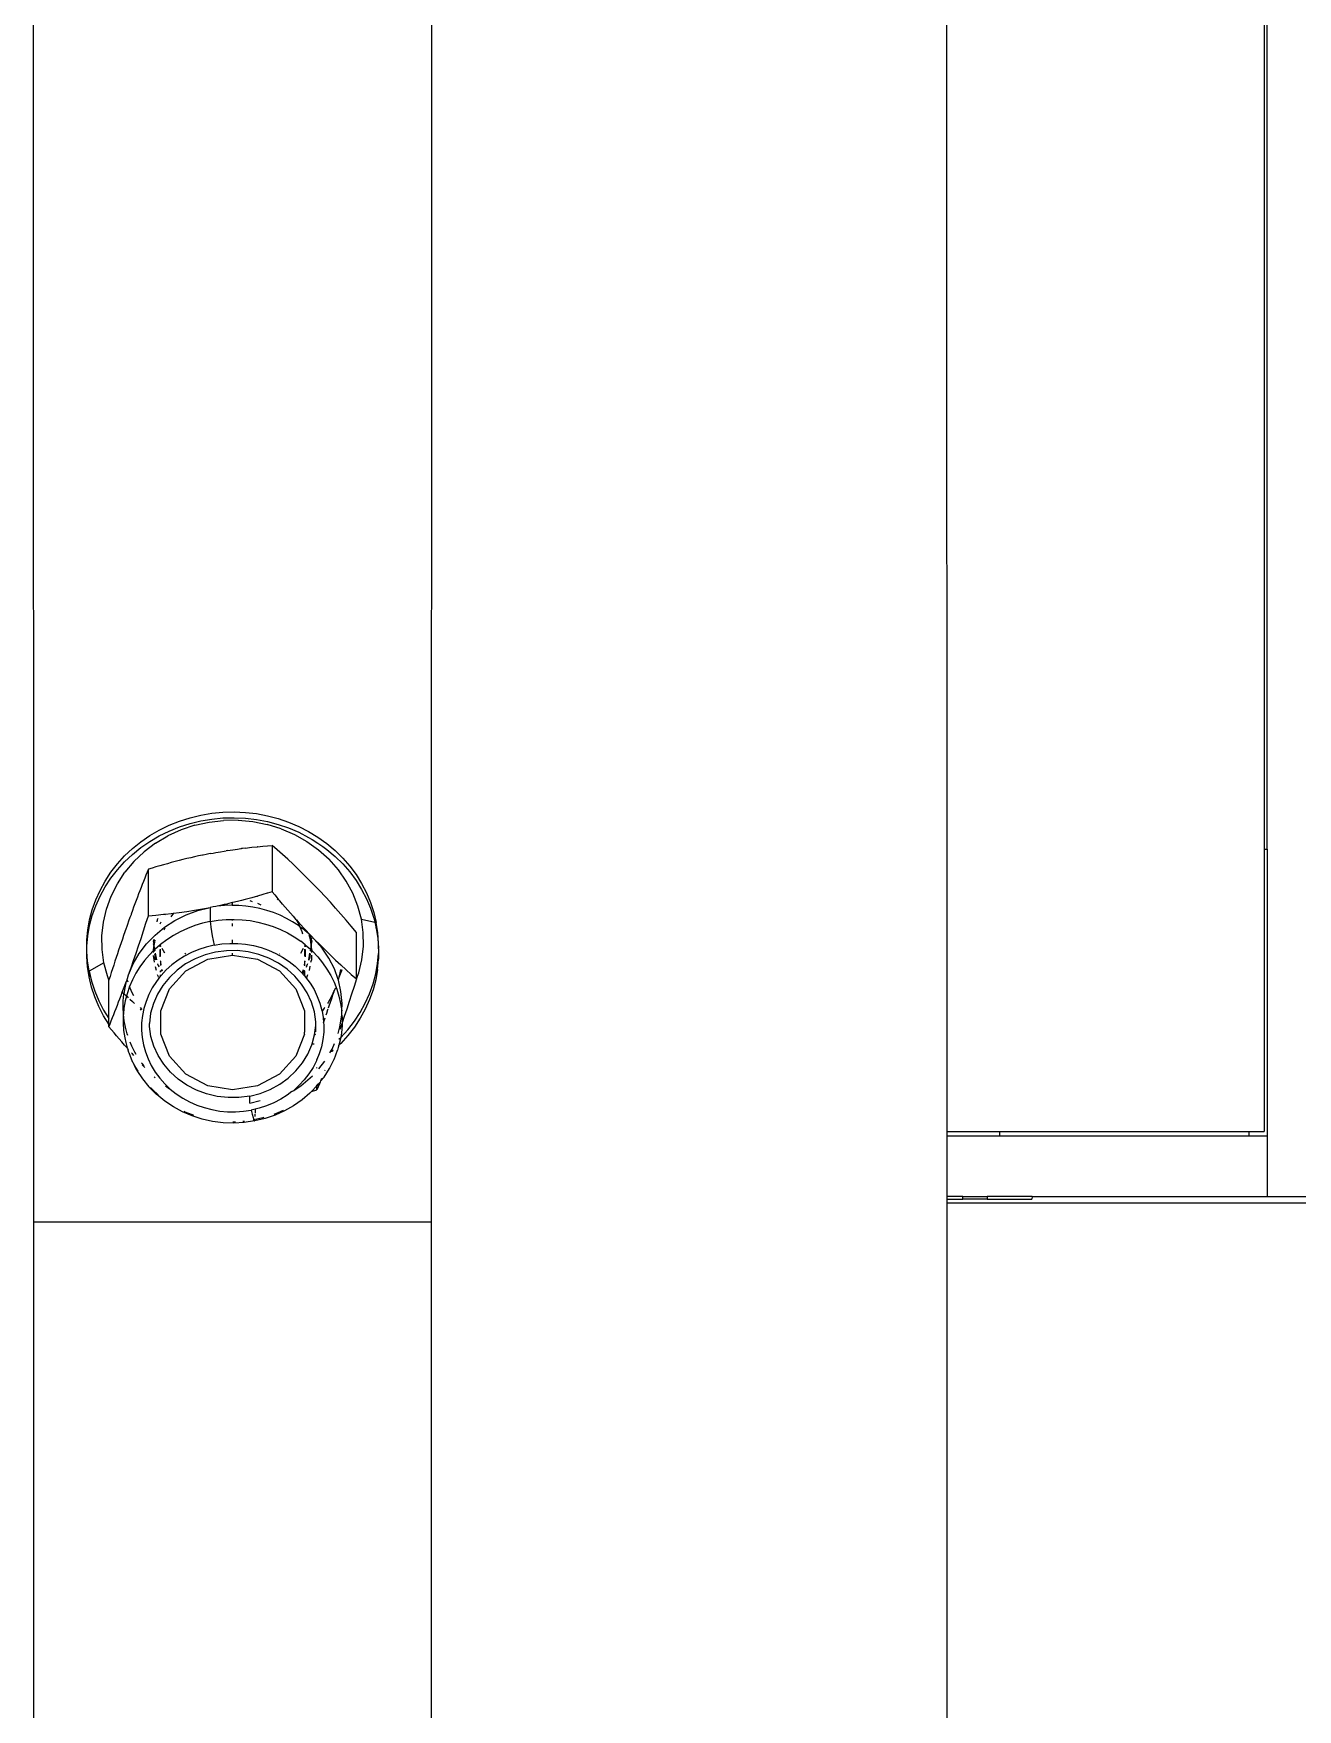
# Model space of a CAD drawing. Header units: millimetres. Extents: x -1533 to 3873, y -634 to 3374.
# Drawn here: x -779.8 to -676, y 2216.7 to 2354.4 of the extents above; entities that cross this region are included whole.
import ezdxf

# ---------------------------------------------------------------- set-up
doc = ezdxf.new("R2010")
doc.units = ezdxf.units.MM
doc.header["$MEASUREMENT"] = 0

msp = doc.modelspace()

# ---------------------------------------------------------------- linework, layer by layer
for p, q in [((-704.81965, 2455.35268), (-704.80258, 2264.16413)), ((-678.72482, 2401.66064), (-678.72482, 2287.33933)), ((-678.47482, 2287.33933), (-678.47482, 2401.66064)), ((-779.81956, 2256.70743), (-779.83999, 2395.28936)), ((-747.13009, 2256.70743), (-747.10966, 2395.28936)), ((-767.84619, 2289.65085), (-766.97789, 2289.92971)), ((-766.97789, 2289.92971), (-766.08903, 2290.14634)), ((-766.97789, 2289.45136), (-766.08903, 2289.66799)), ((-766.08903, 2290.14634), (-765.18483, 2290.29948)), ((-766.08903, 2289.66799), (-765.18483, 2289.82112)), ((-765.41314, 2289.57335), (-764.21706, 2289.71242)), ((-765.18483, 2290.29948), (-764.2706, 2290.38822)), ((-765.18483, 2289.82112), (-764.2706, 2289.90986)), ((-764.2706, 2290.38822), (-763.3517, 2290.41204)), ((-764.2706, 2289.90986), (-763.3517, 2289.93368)), ((-763.01164, 2289.7269), (-764.21706, 2289.71242)), ((-763.3517, 2290.41204), (-762.43351, 2290.3708)), ((-763.3517, 2289.93368), (-762.43351, 2289.89245)), ((-763.01164, 2289.7269), (-761.81206, 2289.6166)), ((-762.43351, 2290.3708), (-761.52144, 2290.26475)), ((-762.43351, 2289.89245), (-761.52144, 2289.78639)), ((-761.52144, 2290.26475), (-760.62084, 2290.0945)), ((-761.52144, 2289.78639), (-760.62084, 2289.61615)), ((-760.62084, 2290.0945), (-759.73698, 2289.86107)), ((-759.73698, 2289.86107), (-758.87505, 2289.56581)), ((-771.01434, 2287.95115), (-770.27757, 2288.45905)), ((-770.27757, 2288.45905), (-769.50089, 2288.91336)), ((-770.27757, 2287.9807), (-769.50089, 2288.435)), ((-769.80899, 2287.82893), (-768.79667, 2288.43369)), ((-769.50089, 2288.91336), (-768.68884, 2289.31141)), ((-769.50089, 2288.435), (-768.68884, 2288.83305)), ((-767.71743, 2288.92994), (-768.79667, 2288.43369)), ((-768.68884, 2289.31141), (-767.84619, 2289.65085)), ((-768.68884, 2288.83305), (-767.84619, 2289.1725)), ((-767.84619, 2289.1725), (-766.97789, 2289.45136)), ((-766.58484, 2289.31142), (-767.71743, 2288.92994)), ((-766.58484, 2289.31142), (-765.41314, 2289.57335)), ((-761.81206, 2289.6166), (-760.63338, 2289.3829)), ((-759.49043, 2289.02875), (-760.63338, 2289.3829)), ((-760.62084, 2289.61615), (-759.73698, 2289.38271)), ((-759.73698, 2289.38271), (-758.87505, 2289.08745)), ((-759.49043, 2289.02875), (-758.39759, 2288.5586)), ((-758.87505, 2289.56581), (-758.04012, 2289.21045)), ((-758.87505, 2289.08745), (-758.04012, 2288.7321)), ((-758.39759, 2288.5586), (-757.36828, 2287.97848)), ((-758.04012, 2289.21045), (-757.23709, 2288.7971)), ((-758.04012, 2288.7321), (-757.23709, 2288.31874)), ((-757.23709, 2288.7971), (-756.47065, 2288.32816)), ((-757.23709, 2288.31874), (-756.94845, 2288.14214)), ((-756.47065, 2288.32816), (-755.74944, 2287.8064)), ((-772.35107, 2286.78677), (-771.70686, 2287.39263)), ((-772.35107, 2286.30842), (-771.70686, 2286.91427)), ((-771.70686, 2287.39263), (-771.01434, 2287.95115)), ((-771.70686, 2286.91427), (-771.01434, 2287.47279)), ((-770.74165, 2287.12326), (-771.58292, 2286.32555)), ((-771.01434, 2287.47279), (-770.27757, 2287.9807)), ((-769.80899, 2287.82893), (-770.74165, 2287.12326)), ((-765.63865, 2286.92311), (-765.88883, 2286.85794)), ((-765.31661, 2286.98666), (-765.63865, 2286.92311)), ((-765.31661, 2286.98666), (-765.08025, 2287.03161)), ((-765.08025, 2287.03161), (-764.85906, 2287.07242)), ((-764.85906, 2287.07242), (-764.47813, 2287.13977)), ((-764.47813, 2287.13977), (-764.16474, 2287.1924)), ((-764.16474, 2287.1924), (-764.02209, 2287.21512)), ((-763.897, 2287.23538), (-764.02209, 2287.21512)), ((-763.897, 2287.23538), (-763.448, 2287.30345)), ((-763.448, 2287.30345), (-763.07099, 2287.35685)), ((-763.07099, 2287.35685), (-762.8101, 2287.3908)), ((-762.8101, 2287.3908), (-762.73548, 2287.40162)), ((-762.65712, 2287.4107), (-762.73548, 2287.40162)), ((-762.4405, 2287.43889), (-762.65712, 2287.4107)), ((-762.4405, 2287.43889), (-761.90787, 2287.50138)), ((-761.90787, 2287.50138), (-761.47281, 2287.54808)), ((-761.43575, 2287.55184), (-761.47281, 2287.54808)), ((-761.43575, 2287.55184), (-761.00543, 2287.59402)), ((-761.00543, 2287.59402), (-760.23042, 2287.66145)), ((-759.80462, 2287.28881), (-760.23042, 2287.66145)), ((-760.23042, 2287.66145), (-760.23042, 2283.84904)), ((-759.3771, 2286.90751), (-759.80462, 2287.28881)), ((-758.94768, 2286.51667), (-759.3771, 2286.90751)), ((-757.36828, 2287.97848), (-756.41664, 2287.29532)), ((-756.94845, 2288.14214), (-756.47065, 2287.84981)), ((-756.47065, 2287.84981), (-756.06866, 2287.56063)), ((-756.41664, 2287.29532), (-755.55297, 2286.51809)), ((-756.06866, 2287.56063), (-755.74533, 2287.32804)), ((-755.74944, 2287.8064), (-755.06536, 2287.23486)), ((-755.74533, 2287.32804), (-755.06536, 2286.75651)), ((-755.06536, 2287.23486), (-754.43474, 2286.61692)), ((-678.72482, 2287.33933), (-678.47482, 2287.33933)), ((-678.72482, 2287.33933), (-678.72482, 2264.16413)), ((-678.47482, 2287.33933), (-678.47482, 2263.80652)), ((-773.47975, 2285.44752), (-772.94319, 2286.13713)), ((-773.47975, 2284.96917), (-772.94319, 2285.65878)), ((-772.94319, 2286.13713), (-772.35107, 2286.78677)), ((-772.94319, 2285.65878), (-772.35107, 2286.30842)), ((-771.58292, 2286.32555), (-772.32223, 2285.44583)), ((-770.40279, 2285.69663), (-770.50216, 2285.4516)), ((-770.09168, 2285.791), (-770.40279, 2285.69663)), ((-770.40279, 2281.88422), (-770.40279, 2285.69663)), ((-769.7789, 2285.88418), (-770.09168, 2285.791)), ((-769.46467, 2285.97599), (-769.7789, 2285.88418)), ((-769.1492, 2286.06629), (-769.46467, 2285.97599)), ((-768.8327, 2286.15493), (-769.1492, 2286.06629)), ((-768.51539, 2286.24174), (-768.8327, 2286.15493)), ((-768.19747, 2286.32657), (-768.51539, 2286.24174)), ((-767.87916, 2286.40927), (-768.19747, 2286.32657)), ((-767.5605, 2286.48973), (-767.87916, 2286.40927)), ((-767.24139, 2286.56792), (-767.5605, 2286.48973)), ((-766.92181, 2286.64379), (-767.24139, 2286.56792)), ((-766.60176, 2286.71729), (-766.92181, 2286.64379)), ((-766.28122, 2286.78838), (-766.60176, 2286.71729)), ((-765.96019, 2286.857), (-766.28122, 2286.78838)), ((-765.88883, 2286.85794), (-765.96019, 2286.857)), ((-758.51619, 2286.11544), (-758.94768, 2286.51667)), ((-758.08246, 2285.70292), (-758.51619, 2286.11544)), ((-757.64634, 2285.27838), (-758.08246, 2285.70292)), ((-754.78915, 2285.65642), (-755.55297, 2286.51809)), ((-755.06536, 2286.75651), (-754.43474, 2286.13857)), ((-754.13457, 2284.72117), (-754.78915, 2285.65642)), ((-754.43474, 2286.61692), (-753.85717, 2285.95619)), ((-754.43474, 2286.13857), (-753.85717, 2285.47784)), ((-753.85717, 2285.95619), (-753.33604, 2285.25656)), ((-774.37392, 2283.96479), (-773.95759, 2284.72199)), ((-774.37392, 2283.48644), (-773.95759, 2284.24363)), ((-773.95759, 2284.72199), (-773.47975, 2285.44752)), ((-773.95759, 2284.24363), (-773.47975, 2284.96917)), ((-773.45917, 2283.48552), (-772.94997, 2284.49517)), ((-772.94997, 2284.49517), (-772.32223, 2285.44583)), ((-771.00253, 2284.19056), (-771.10339, 2283.93033)), ((-770.90195, 2284.44795), (-771.00253, 2284.19056)), ((-770.80164, 2284.70263), (-770.90195, 2284.44795)), ((-770.70157, 2284.95472), (-770.80164, 2284.70263)), ((-770.60175, 2285.20434), (-770.70157, 2284.95472)), ((-770.50216, 2285.4516), (-770.60175, 2285.20434)), ((-757.2077, 2284.84121), (-757.64634, 2285.27838)), ((-756.76644, 2284.3908), (-757.2077, 2284.84121)), ((-756.32505, 2283.92946), (-756.76644, 2284.3908)), ((-753.59744, 2283.72408), (-754.13457, 2284.72117)), ((-753.85717, 2285.47784), (-753.33604, 2284.7782)), ((-753.33604, 2285.25656), (-752.87441, 2284.52212)), ((-753.33604, 2284.7782), (-752.87441, 2284.04376)), ((-752.87441, 2284.52212), (-752.47499, 2283.75719)), ((-775.01263, 2282.37333), (-774.72629, 2283.18037)), ((-774.72629, 2283.18037), (-774.37392, 2283.96479)), ((-774.72629, 2282.70202), (-774.37392, 2283.48644)), ((-773.8425, 2282.42957), (-773.45917, 2283.48552)), ((-771.50984, 2282.85874), (-771.61225, 2282.58261)), ((-771.40775, 2283.13147), (-771.50984, 2282.85874)), ((-771.30599, 2283.4009), (-771.40775, 2283.13147)), ((-771.20454, 2283.66715), (-771.30599, 2283.4009)), ((-771.10339, 2283.93033), (-771.20454, 2283.66715)), ((-764.16473, 2282.79871), (-764.47812, 2282.73018)), ((-764.02209, 2282.83063), (-764.16473, 2282.79871)), ((-764.02209, 2282.83063), (-763.89699, 2282.85915)), ((-763.47482, 2282.96271), (-763.89699, 2282.85915)), ((-763.44799, 2282.96436), (-763.47482, 2282.96271)), ((-763.47482, 2282.73272), (-763.47482, 2282.96271)), ((-763.07098, 2283.0564), (-763.44799, 2282.96436)), ((-762.73548, 2283.14115), (-763.07098, 2283.0564)), ((-762.44049, 2283.21782), (-762.73548, 2283.14115)), ((-761.90787, 2283.36106), (-762.44049, 2283.21782)), ((-762.07414, 2283.12272), (-761.86696, 2283.05422)), ((-761.43575, 2283.49298), (-761.90787, 2283.36106)), ((-761.46281, 2283.48541), (-761.43575, 2283.49298)), ((-761.43896, 2282.9127), (-761.38491, 2282.89483)), ((-761.00542, 2283.61705), (-761.43575, 2283.49298)), ((-761.38491, 2282.89483), (-761.16114, 2282.78169)), ((-760.65119, 2283.72489), (-761.00542, 2283.61705)), ((-760.6059, 2283.73532), (-760.65119, 2283.72489)), ((-760.65119, 2283.72489), (-760.62669, 2283.71288)), ((-760.23042, 2283.84904), (-760.6059, 2283.73532)), ((-760.23042, 2283.84904), (-760.01773, 2283.5949)), ((-760.01773, 2283.5949), (-759.80462, 2283.34198)), ((-759.74597, 2283.1905), (-759.81534, 2283.23763)), ((-759.80462, 2283.34198), (-759.59108, 2283.09033)), ((-759.59108, 2283.09033), (-759.66572, 2283.12714)), ((-759.3771, 2282.84002), (-759.59108, 2283.09033)), ((-759.3771, 2282.84002), (-759.16263, 2282.59112)), ((-755.88509, 2283.45903), (-756.32505, 2283.92946)), ((-755.44841, 2282.98186), (-755.88509, 2283.45903)), ((-755.01448, 2282.498), (-755.44841, 2282.98186)), ((-753.18452, 2282.6777), (-753.59744, 2283.72408)), ((-752.87441, 2284.04376), (-752.47499, 2283.27883)), ((-752.47499, 2283.75719), (-752.14012, 2282.96625)), ((-752.47499, 2283.27883), (-752.14012, 2282.4879)), ((-752.14012, 2282.96625), (-751.87176, 2282.15395)), ((-775.3809, 2280.71045), (-775.23126, 2281.54841)), ((-775.23126, 2281.54841), (-775.01263, 2282.37333)), ((-775.23126, 2281.07006), (-775.01263, 2281.89498)), ((-775.01263, 2281.89498), (-774.72629, 2282.70202)), ((-774.09545, 2281.34062), (-773.8425, 2282.42957)), ((-772.02499, 2281.44357), (-772.12847, 2281.15128)), ((-771.92166, 2281.73273), (-772.02499, 2281.44357)), ((-771.82292, 2281.95465), (-771.92166, 2281.73273)), ((-771.81829, 2282.0193), (-771.82292, 2281.95465)), ((-771.71509, 2282.30277), (-771.81829, 2282.0193)), ((-771.61225, 2282.58261), (-771.71509, 2282.30277)), ((-770.60175, 2281.25778), (-770.40279, 2281.88422)), ((-770.40279, 2281.88422), (-769.7789, 2281.93768)), ((-769.7789, 2281.93768), (-769.1492, 2281.99882)), ((-769.68053, 2281.52109), (-769.70432, 2281.38229)), ((-769.68053, 2281.52109), (-769.60519, 2281.68912)), ((-769.1492, 2281.99882), (-768.98508, 2282.01679)), ((-769.07441, 2280.92962), (-768.21857, 2281.48619)), ((-768.98508, 2282.01679), (-769.04244, 2281.94001)), ((-768.98508, 2282.01679), (-768.51539, 2282.06822)), ((-768.3315, 2282.09083), (-768.55505, 2281.78736)), ((-768.51539, 2282.06822), (-768.3315, 2282.09083)), ((-768.3315, 2282.09083), (-767.87916, 2282.14646)), ((-768.21857, 2281.48619), (-767.29858, 2281.94721)), ((-767.87916, 2282.14646), (-767.24139, 2282.23419)), ((-767.29858, 2281.94721), (-766.32688, 2282.30643)), ((-767.24139, 2282.23419), (-766.60176, 2282.33191)), ((-766.60176, 2282.33191), (-765.96019, 2282.44005)), ((-766.32688, 2282.30643), (-765.31661, 2282.55901)), ((-765.96019, 2282.44005), (-765.31661, 2282.55901)), ((-765.31661, 2281.4033), (-765.95475, 2281.25738)), ((-765.08025, 2282.60541), (-765.31661, 2282.55901)), ((-765.31661, 2282.55901), (-765.31661, 2281.4033)), ((-765.31661, 2281.4033), (-764.66864, 2281.5058)), ((-765.31661, 2281.4033), (-765.30608, 2281.20722)), ((-764.85905, 2282.65017), (-765.08025, 2282.60541)), ((-764.73649, 2282.65287), (-764.85905, 2282.65017)), ((-764.47812, 2282.73018), (-764.73649, 2282.65287)), ((-764.15098, 2282.71148), (-764.73649, 2282.65287)), ((-764.66864, 2281.5058), (-764.0143, 2281.56432)), ((-763.56256, 2282.73458), (-764.15098, 2282.71148)), ((-764.0143, 2281.56432), (-763.47482, 2281.57601)), ((-763.47482, 2282.73272), (-763.56256, 2282.73458)), ((-762.97378, 2282.72208), (-763.47482, 2282.73272)), ((-763.47482, 2281.57601), (-763.35709, 2281.57856)), ((-763.47482, 2281.49868), (-763.47482, 2281.57601)), ((-763.35709, 2281.57856), (-762.7005, 2281.54844)), ((-762.38713, 2282.67403), (-762.97378, 2282.72208)), ((-762.7005, 2281.54844), (-762.04804, 2281.47412)), ((-761.80515, 2282.59064), (-762.38713, 2282.67403)), ((-762.04804, 2281.47412), (-761.4032, 2281.356)), ((-761.23031, 2282.47225), (-761.80515, 2282.59064)), ((-760.66509, 2282.31939), (-761.23031, 2282.47225)), ((-760.1119, 2282.1327), (-760.66509, 2282.31939)), ((-759.57311, 2281.91298), (-760.1119, 2282.1327)), ((-759.05102, 2281.66118), (-759.57311, 2281.91298)), ((-759.16263, 2282.59112), (-758.94768, 2282.34369)), ((-758.54788, 2281.37837), (-759.05102, 2281.66118)), ((-758.94768, 2282.34369), (-758.7322, 2282.09778)), ((-758.7322, 2282.09778), (-758.51619, 2281.85347)), ((-758.51619, 2281.85347), (-758.29962, 2281.61082)), ((-758.29962, 2281.61082), (-758.23156, 2281.53532)), ((-758.10334, 2281.31762), (-758.23156, 2281.53532)), ((-758.23156, 2281.53532), (-758.08246, 2281.36991)), ((-754.58312, 2282.00788), (-755.01448, 2282.498)), ((-754.15413, 2281.51201), (-754.58312, 2282.00788)), ((-753.72731, 2281.01086), (-754.15413, 2281.51201)), ((-752.90101, 2281.59519), (-753.18452, 2282.6777)), ((-752.75048, 2280.49015), (-752.90101, 2281.59519)), ((-752.90101, 2281.59519), (-751.79355, 2281.35188)), ((-752.14012, 2282.4879), (-751.87176, 2281.6756)), ((-751.87176, 2282.15395), (-751.6715, 2281.32506)), ((-751.87176, 2281.6756), (-751.79355, 2281.35188)), ((-775.46067, 2279.86436), (-775.3809, 2280.71045)), ((-775.46067, 2279.38601), (-775.3809, 2280.23209)), ((-775.3809, 2280.23209), (-775.23126, 2281.07006)), ((-774.21484, 2280.23234), (-774.09545, 2281.34062)), ((-774.19917, 2279.11868), (-774.21484, 2280.23234)), ((-772.43705, 2280.26374), (-772.53932, 2279.96448)), ((-772.3345, 2280.56132), (-772.43705, 2280.26374)), ((-772.23164, 2280.85718), (-772.3345, 2280.56132)), ((-772.19045, 2280.92137), (-772.23164, 2280.85718)), ((-772.12847, 2281.15128), (-772.19045, 2280.92137)), ((-771.00253, 2280.01804), (-770.80164, 2280.63558)), ((-770.80164, 2280.63558), (-770.60175, 2281.25778)), ((-770.54837, 2279.5611), (-769.85453, 2280.28502)), ((-769.85453, 2280.28502), (-769.07441, 2280.92962)), ((-769.36851, 2281.35045), (-769.4498, 2281.19938)), ((-769.06, 2280.85347), (-769.12715, 2280.6974)), ((-768.34212, 2280.25841), (-768.88173, 2279.9115)), ((-767.77653, 2280.56799), (-768.34212, 2280.25841)), ((-767.188, 2280.83861), (-767.77653, 2280.56799)), ((-766.57966, 2281.06882), (-767.188, 2280.83861)), ((-765.95475, 2281.25738), (-766.57966, 2281.06882)), ((-765.30608, 2281.20722), (-765.27521, 2280.93143)), ((-765.27521, 2280.93143), (-765.2261, 2280.59475)), ((-765.2261, 2280.59475), (-765.1621, 2280.2201)), ((-765.1621, 2280.2201), (-765.08757, 2279.83303)), ((-763.47482, 2281.01964), (-763.47482, 2281.24841)), ((-761.4032, 2281.356), (-760.76941, 2281.19471)), ((-760.76941, 2281.19471), (-760.15005, 2280.9911)), ((-760.15005, 2280.9911), (-759.54843, 2280.74627)), ((-759.54843, 2280.74627), (-758.96777, 2280.46152)), ((-758.96777, 2280.46152), (-758.41115, 2280.13837)), ((-758.06584, 2281.06576), (-758.54788, 2281.37837)), ((-758.41115, 2280.13837), (-757.88154, 2279.77854)), ((-757.92252, 2280.94879), (-758.10334, 2281.31762)), ((-758.08246, 2281.36991), (-757.8647, 2281.13076)), ((-757.92252, 2280.94879), (-758.06584, 2281.06576)), ((-757.77133, 2280.56874), (-757.92252, 2280.94879)), ((-757.60696, 2280.7247), (-757.92252, 2280.94879)), ((-757.8647, 2281.13076), (-757.64634, 2280.89343)), ((-757.70978, 2280.37038), (-757.77133, 2280.56874)), ((-757.64634, 2280.89343), (-757.54009, 2280.77919)), ((-757.54043, 2280.66824), (-757.60696, 2280.7247)), ((-757.54043, 2280.66824), (-757.54009, 2280.77919)), ((-757.20893, 2280.38695), (-757.54043, 2280.66824)), ((-757.54009, 2280.77919), (-757.42734, 2280.65796)), ((-757.42734, 2280.65796), (-757.2077, 2280.42439)), ((-757.20893, 2280.38695), (-757.2077, 2280.42439)), ((-757.17321, 2280.35664), (-757.20893, 2280.38695)), ((-757.2077, 2280.42439), (-757.17321, 2280.35664)), ((-757.08136, 2279.9305), (-757.18504, 2280.30146)), ((-757.08136, 2280.29156), (-757.17321, 2280.35664)), ((-757.08136, 2279.9305), (-757.08136, 2280.29156)), ((-757.05327, 2280.26203), (-757.08136, 2280.29156)), ((-757.04887, 2280.23636), (-757.05327, 2280.26203)), ((-756.98563, 2279.86745), (-757.04887, 2280.23636)), ((-756.98741, 2280.19278), (-757.04887, 2280.23636)), ((-756.98741, 2280.19278), (-756.76644, 2279.96315)), ((-756.98563, 2279.86745), (-756.97964, 2280.03556)), ((-753.30245, 2280.50491), (-753.72731, 2281.01086)), ((-753.30245, 2276.6925), (-753.30245, 2280.50491)), ((-752.73481, 2279.3765), (-752.75048, 2280.49015)), ((-751.79355, 2281.35188), (-751.6715, 2280.84671)), ((-751.6715, 2280.84671), (-751.6715, 2281.32506)), ((-751.54051, 2280.48444), (-751.6715, 2281.32506)), ((-751.6715, 2280.84671), (-751.54051, 2280.00608)), ((-751.47954, 2279.63702), (-751.54051, 2280.48444)), ((-775.4701, 2279.01511), (-775.46067, 2279.38601)), ((-775.4655, 2278.95114), (-775.4701, 2279.01511)), ((-775.4701, 2278.53676), (-775.4655, 2278.95114)), ((-775.40914, 2278.16769), (-775.4655, 2278.95114)), ((-775.46067, 2279.38601), (-775.46067, 2279.86436)), ((-774.04863, 2278.01365), (-774.19917, 2279.11868)), ((-772.94557, 2278.75143), (-773.04648, 2278.44442)), ((-772.84441, 2279.05701), (-772.94557, 2278.75143)), ((-772.74299, 2279.36107), (-772.84441, 2279.05701)), ((-772.64129, 2279.66358), (-772.74299, 2279.36107)), ((-772.53932, 2279.96448), (-772.64129, 2279.66358)), ((-771.64099, 2277.91542), (-771.14655, 2278.76766)), ((-771.61225, 2278.19764), (-771.40775, 2278.79866)), ((-771.40775, 2278.79866), (-771.20454, 2279.40559)), ((-771.20454, 2279.40559), (-771.00253, 2280.01804)), ((-771.14655, 2278.76766), (-770.54837, 2279.5611)), ((-770.31674, 2278.66634), (-770.7253, 2278.19052)), ((-769.97001, 2279.01459), (-770.31674, 2278.66634)), ((-769.94938, 2279.95286), (-769.97482, 2279.80442)), ((-769.92813, 2279.53207), (-769.97482, 2279.80442)), ((-769.9395, 2279.47292), (-769.97001, 2279.57328)), ((-769.97001, 2279.01459), (-769.94495, 2279.36352)), ((-769.91043, 2279.07443), (-769.97001, 2279.01459)), ((-769.97001, 2278.86103), (-769.97001, 2279.01459)), ((-769.9395, 2279.47292), (-769.94495, 2279.36352)), ((-769.91043, 2279.07443), (-769.94495, 2279.36352)), ((-769.92813, 2279.53207), (-769.9395, 2279.47292)), ((-769.87048, 2279.19574), (-769.9395, 2279.47292)), ((-769.86039, 2279.88462), (-769.92813, 2279.53207)), ((-769.87168, 2279.11334), (-769.91043, 2279.07443)), ((-769.89433, 2278.93969), (-769.91043, 2279.07443)), ((-769.43172, 2279.4951), (-769.87168, 2279.11334)), ((-769.83564, 2278.99251), (-769.87168, 2279.11334)), ((-769.73298, 2278.23751), (-769.86829, 2278.72163)), ((-769.86829, 2278.72163), (-769.86829, 2278.24328)), ((-769.71025, 2278.26114), (-769.80328, 2278.80377)), ((-769.46776, 2279.09027), (-769.47317, 2278.70802)), ((-769.47317, 2278.70802), (-769.45956, 2278.49851)), ((-769.43172, 2279.4951), (-769.44773, 2279.32375)), ((-769.39249, 2279.52914), (-769.43172, 2279.4951)), ((-769.43172, 2279.4951), (-769.4053, 2279.35998)), ((-769.4053, 2279.35998), (-769.39249, 2279.52914)), ((-769.40286, 2278.54692), (-769.40465, 2279.14416)), ((-768.88173, 2279.9115), (-769.39249, 2279.52914)), ((-769.30681, 2279.22771), (-769.08231, 2278.82064)), ((-766.8529, 2278.86261), (-767.42268, 2278.5671)), ((-767.39594, 2278.81626), (-767.32017, 2278.73284)), ((-766.25741, 2279.11111), (-766.8529, 2278.86261)), ((-765.74218, 2278.66534), (-766.56747, 2278.34077)), ((-765.64075, 2279.31072), (-766.25741, 2279.11111)), ((-764.87809, 2278.88761), (-765.74218, 2278.66534)), ((-765.0076, 2279.45992), (-765.64075, 2279.31072)), ((-765.52694, 2278.31643), (-763.47482, 2278.65074)), ((-765.08757, 2279.83303), (-765.0076, 2279.45992)), ((-765.0076, 2279.45992), (-764.36278, 2279.55756)), ((-763.98999, 2279.00378), (-764.87809, 2278.88761)), ((-764.36278, 2279.55756), (-763.71121, 2279.60292)), ((-763.09307, 2279.01186), (-763.98999, 2279.00378)), ((-763.71121, 2279.60292), (-763.47482, 2279.60028)), ((-763.47482, 2279.60028), (-763.47482, 2279.88653)), ((-763.47482, 2279.60028), (-763.05784, 2279.59563)), ((-763.47482, 2278.65074), (-763.47482, 2278.80764)), ((-763.47482, 2278.65074), (-761.4227, 2278.31643)), ((-762.20269, 2278.91171), (-763.09307, 2279.01186)), ((-763.05784, 2279.59563), (-762.40764, 2279.53577)), ((-762.40764, 2279.53577), (-761.76557, 2279.42377)), ((-761.33407, 2278.70504), (-762.20269, 2278.91171)), ((-761.76557, 2279.42377), (-761.1365, 2279.2605)), ((-760.50209, 2278.3954), (-761.33407, 2278.70504)), ((-761.1365, 2279.2605), (-760.52523, 2279.0472)), ((-760.52523, 2279.0472), (-759.93641, 2278.78549)), ((-759.93641, 2278.78549), (-759.37451, 2278.47736)), ((-759.62947, 2278.73284), (-759.61004, 2278.75423)), ((-757.51871, 2279.49207), (-757.88154, 2279.77854)), ((-757.86899, 2278.81764), (-757.64443, 2279.22482)), ((-757.54677, 2278.55306), (-757.545, 2279.14317)), ((-757.54436, 2279.35713), (-757.51871, 2279.49207)), ((-757.50274, 2279.38185), (-757.51871, 2279.49207)), ((-757.51871, 2279.49207), (-757.38178, 2279.38396)), ((-757.4987, 2279.31964), (-757.50274, 2279.38185)), ((-757.47647, 2278.97768), (-757.48397, 2279.09307)), ((-757.48221, 2278.57281), (-757.47647, 2278.97768)), ((-757.38178, 2279.38396), (-757.09228, 2279.11926)), ((-757.1474, 2278.79774), (-757.23997, 2278.25779)), ((-757.09375, 2278.74411), (-757.17225, 2278.33559)), ((-757.09228, 2279.11926), (-757.11444, 2278.99001)), ((-757.02874, 2279.48993), (-757.09228, 2279.11926)), ((-757.09228, 2279.11926), (-757.03222, 2279.06434)), ((-757.02874, 2279.48993), (-757.08136, 2279.9305)), ((-757.03222, 2279.06434), (-757.05745, 2278.93304)), ((-757.01015, 2279.17921), (-757.03222, 2279.06434)), ((-757.03222, 2279.06434), (-756.9818, 2279.01824)), ((-756.9913, 2279.70832), (-757.02874, 2279.48993)), ((-757.00589, 2279.29865), (-757.02874, 2279.48993)), ((-757.01015, 2279.17921), (-757.00589, 2279.29865)), ((-756.97964, 2279.07885), (-757.01015, 2279.17921)), ((-757.00589, 2279.29865), (-756.9913, 2279.70832)), ((-756.97964, 2279.77632), (-756.9913, 2279.70832)), ((-756.9818, 2279.01824), (-756.98733, 2278.86296)), ((-756.97482, 2279.80442), (-756.98563, 2279.86745)), ((-756.97964, 2279.83252), (-756.98563, 2279.86745)), ((-756.97964, 2279.07885), (-756.9818, 2279.01824)), ((-756.9818, 2279.01824), (-756.91453, 2278.95673)), ((-756.97964, 2279.77632), (-756.97964, 2279.83252)), ((-756.97482, 2279.80442), (-756.97964, 2279.77632)), ((-756.91453, 2278.95673), (-756.48228, 2278.49912)), ((-756.11526, 2279.20616), (-756.76644, 2279.96315)), ((-756.76644, 2279.96315), (-756.32505, 2279.5126)), ((-756.32505, 2279.5126), (-755.88509, 2279.07406)), ((-755.56362, 2278.38444), (-756.11526, 2279.20616)), ((-755.88509, 2279.07406), (-755.44841, 2278.64906)), ((-755.44841, 2278.64906), (-755.01448, 2278.23643)), ((-752.8542, 2278.26822), (-752.73481, 2279.3765)), ((-751.56875, 2277.94168), (-751.48898, 2278.78777)), ((-751.54051, 2280.00608), (-751.48415, 2279.22264)), ((-751.47954, 2279.15866), (-751.48898, 2278.78777)), ((-751.48898, 2278.78777), (-751.48898, 2278.30942)), ((-751.48415, 2279.22264), (-751.47954, 2279.63702)), ((-751.47954, 2279.15866), (-751.48415, 2279.22264)), ((-775.40914, 2277.68934), (-775.4701, 2278.53676)), ((-775.27815, 2277.32707), (-775.40914, 2278.16769)), ((-775.27815, 2276.84871), (-775.40914, 2277.68934)), ((-774.04863, 2278.01365), (-775.27815, 2277.32707)), ((-775.27815, 2277.32707), (-775.27815, 2276.84871)), ((-775.27815, 2277.32707), (-775.07788, 2276.49818)), ((-773.76513, 2276.93114), (-774.04863, 2278.01365)), ((-773.34779, 2277.5153), (-773.44779, 2277.20309)), ((-773.24758, 2277.82629), (-773.34779, 2277.5153)), ((-773.14714, 2278.13602), (-773.24758, 2277.82629)), ((-773.04648, 2278.44442), (-773.14714, 2278.13602)), ((-772.02499, 2277.01592), (-771.64099, 2277.91542)), ((-772.02499, 2277.01592), (-771.81829, 2277.60244)), ((-771.81829, 2277.60244), (-771.61225, 2278.19764)), ((-771.09517, 2277.68841), (-771.42438, 2277.1627)), ((-770.7253, 2278.19052), (-771.09517, 2277.68841)), ((-769.90356, 2278.0602), (-769.97001, 2278.61657)), ((-769.85578, 2277.72015), (-769.76545, 2277.39698)), ((-769.63642, 2277.89203), (-769.64858, 2277.93554)), ((-769.52577, 2277.64717), (-769.63642, 2277.89203)), ((-769.50329, 2277.67055), (-769.63642, 2277.89203)), ((-769.42693, 2278.16595), (-769.40167, 2278.14819)), ((-769.40167, 2278.14819), (-769.40119, 2277.98824)), ((-769.40119, 2277.98824), (-769.38877, 2277.90252)), ((-769.40055, 2277.77734), (-769.38877, 2277.90252)), ((-769.39899, 2277.25645), (-769.39468, 2277.35709)), ((-769.35615, 2277.27182), (-769.39468, 2277.35709)), ((-769.38877, 2277.90252), (-769.36808, 2277.8111)), ((-768.93557, 2277.42272), (-769.36159, 2276.96499)), ((-769.2954, 2277.29361), (-769.35383, 2277.39955)), ((-769.23665, 2277.31469), (-769.28514, 2277.47096)), ((-768.46799, 2277.8444), (-768.93557, 2277.42272)), ((-768.0461, 2277.4086), (-768.67413, 2276.81695)), ((-768.67098, 2275.8791), (-767.33155, 2277.35386)), ((-767.96241, 2278.22683), (-768.46799, 2277.8444)), ((-767.33985, 2277.91945), (-768.0461, 2277.4086)), ((-767.42268, 2278.5671), (-767.96241, 2278.22683)), ((-766.56747, 2278.34077), (-767.33985, 2277.91945)), ((-767.33155, 2277.35386), (-765.52694, 2278.31643)), ((-761.4227, 2278.31643), (-759.6181, 2277.35386)), ((-759.72096, 2277.98807), (-760.50209, 2278.3954)), ((-759.00407, 2277.49004), (-759.72096, 2277.98807)), ((-759.6181, 2277.35386), (-758.27867, 2275.8791)), ((-759.37451, 2278.47736), (-758.84383, 2278.12517)), ((-758.36367, 2276.90981), (-759.00407, 2277.49004)), ((-758.84383, 2278.12517), (-758.34838, 2277.73158)), ((-758.34838, 2277.73158), (-757.89196, 2277.29959)), ((-757.89196, 2277.29959), (-757.76505, 2277.15639)), ((-757.76505, 2277.15639), (-757.69027, 2277.37559)), ((-757.59415, 2277.40258), (-757.7434, 2277.13196)), ((-757.69925, 2277.08214), (-757.55038, 2277.35884)), ((-757.69027, 2277.37559), (-757.66518, 2277.47359)), ((-757.58255, 2277.80898), (-757.54841, 2278.00544)), ((-757.55168, 2276.91561), (-757.55038, 2277.35884)), ((-757.5491, 2277.77554), (-757.54841, 2278.00544)), ((-757.54841, 2278.00544), (-757.54788, 2278.18263)), ((-757.54841, 2278.00544), (-757.52209, 2278.15686)), ((-757.48986, 2278.49088), (-757.48221, 2278.57281)), ((-757.34219, 2277.85943), (-757.44554, 2277.67203)), ((-757.41866, 2277.64516), (-757.34219, 2277.85943)), ((-757.34219, 2277.85943), (-757.30818, 2277.94303)), ((-757.21052, 2278.22836), (-757.17225, 2278.33559)), ((-757.17225, 2277.37888), (-757.10322, 2277.73816)), ((-757.04149, 2278.0594), (-757.01015, 2278.2225)), ((-756.99508, 2278.64548), (-757.01015, 2278.2225)), ((-756.48228, 2278.49912), (-756.08734, 2278.01359)), ((-756.08734, 2278.01359), (-755.73181, 2277.50271)), ((-755.73181, 2277.50271), (-755.41759, 2276.96923)), ((-755.11895, 2277.50911), (-755.56362, 2278.38444)), ((-754.80941, 2276.65318), (-755.11895, 2277.50911)), ((-755.01448, 2278.23643), (-754.58312, 2277.83537)), ((-754.71801, 2276.82741), (-754.51259, 2277.38898)), ((-754.61127, 2277.47535), (-754.65628, 2277.18646)), ((-754.58312, 2277.83537), (-754.15413, 2277.44496)), ((-754.51259, 2277.38898), (-754.48358, 2277.46686)), ((-754.15413, 2277.44496), (-753.72731, 2277.0643)), ((-753.10715, 2277.17927), (-752.8542, 2278.26822)), ((-751.71839, 2277.10372), (-751.56875, 2277.94168)), ((-751.56875, 2277.46333), (-751.71839, 2276.62537)), ((-751.56875, 2277.46333), (-751.48898, 2278.30942)), ((-775.07788, 2276.01982), (-775.27815, 2276.84871)), ((-775.07788, 2276.49818), (-774.80953, 2275.68588)), ((-774.80953, 2275.20752), (-775.07788, 2276.01982)), ((-773.63717, 2276.6069), (-773.76513, 2276.93114)), ((-773.63717, 2276.6069), (-773.64719, 2276.57527)), ((-773.64719, 2273.44901), (-773.64719, 2276.57527)), ((-773.54759, 2276.88973), (-773.63717, 2276.6069)), ((-773.44779, 2277.20309), (-773.54759, 2276.88973)), ((-772.43705, 2275.87879), (-772.3345, 2276.15787)), ((-772.40214, 2275.46498), (-772.31859, 2275.96264)), ((-772.3345, 2276.15787), (-772.23164, 2276.44037)), ((-772.31859, 2275.96264), (-772.19045, 2276.49372)), ((-772.23164, 2276.44037), (-772.19045, 2276.49372)), ((-772.19045, 2276.49372), (-772.14503, 2276.61746)), ((-772.15463, 2276.65386), (-772.12847, 2276.72636)), ((-772.14503, 2276.61746), (-772.15463, 2276.65386)), ((-771.9551, 2276.06617), (-772.15165, 2275.47254)), ((-772.07468, 2276.41047), (-772.14503, 2276.61746)), ((-772.12847, 2276.72636), (-772.02499, 2277.01592)), ((-771.71118, 2276.61619), (-771.9551, 2276.06617)), ((-771.75577, 2275.59099), (-771.9551, 2276.06617)), ((-771.42438, 2277.1627), (-771.71118, 2276.61619)), ((-770.07632, 2275.95558), (-770.35959, 2275.41158)), ((-769.7428, 2276.4747), (-770.07632, 2275.95558)), ((-769.39806, 2276.9458), (-769.7428, 2276.4747)), ((-769.66698, 2277.04464), (-769.63642, 2276.93532)), ((-769.2132, 2276.15462), (-769.65408, 2275.43296)), ((-769.63642, 2276.93532), (-769.59447, 2276.84249)), ((-769.39806, 2276.9458), (-769.39827, 2277.01443)), ((-769.36159, 2276.96499), (-769.39806, 2276.9458)), ((-768.67413, 2276.81695), (-769.2132, 2276.15462)), ((-757.81073, 2276.25733), (-758.36367, 2276.90981)), ((-757.3547, 2275.54374), (-757.81073, 2276.25733)), ((-757.76505, 2277.15639), (-757.7434, 2277.13196)), ((-757.7434, 2277.13196), (-757.69925, 2277.08214)), ((-757.69925, 2277.08214), (-757.55168, 2276.91561)), ((-757.55168, 2276.91561), (-757.47802, 2276.8325)), ((-757.47802, 2276.8325), (-757.10972, 2276.33385)), ((-757.37419, 2276.81306), (-757.28952, 2277.0503)), ((-757.10972, 2276.33385), (-756.78986, 2275.80744)), ((-755.41759, 2276.96923), (-755.14637, 2276.41597)), ((-755.14637, 2276.41597), (-754.91958, 2275.8459)), ((-755.0363, 2275.93628), (-755.12673, 2275.74077)), ((-754.65628, 2277.18646), (-754.80941, 2276.65318)), ((-754.78729, 2276.59201), (-754.80941, 2276.65318)), ((-754.78729, 2276.59201), (-754.71801, 2276.82741)), ((-754.57311, 2275.64553), (-754.78729, 2276.59201)), ((-753.72731, 2277.0643), (-753.30245, 2276.6925)), ((-753.50186, 2276.06468), (-753.70207, 2275.44148)), ((-753.30245, 2276.6925), (-753.50186, 2276.06468)), ((-753.30245, 2276.6925), (-753.10715, 2277.17927)), ((-752.22336, 2275.47176), (-751.93702, 2276.2788)), ((-751.93702, 2276.2788), (-751.71839, 2277.10372)), ((-751.71839, 2276.62537), (-751.93702, 2275.80045)), ((-774.80953, 2275.68588), (-774.47466, 2274.89494)), ((-774.47466, 2274.41659), (-774.80953, 2275.20752)), ((-774.47466, 2274.89494), (-774.07524, 2274.13001)), ((-773.04648, 2274.27143), (-772.94557, 2274.5318)), ((-772.94557, 2274.5318), (-772.84441, 2274.79503)), ((-772.84441, 2274.79503), (-772.74299, 2275.06125)), ((-772.74299, 2275.06125), (-772.64129, 2275.33056)), ((-772.64129, 2275.33056), (-772.54282, 2275.59368)), ((-772.54282, 2275.59368), (-772.43705, 2275.87879)), ((-772.54282, 2275.59368), (-772.40214, 2275.46498)), ((-772.4744, 2274.339), (-772.46087, 2274.88297)), ((-772.46087, 2274.88297), (-772.40886, 2275.42496)), ((-772.40886, 2275.42496), (-772.40214, 2275.46498)), ((-772.30297, 2274.88149), (-772.40719, 2274.28182)), ((-772.40214, 2275.46498), (-772.36653, 2275.43241)), ((-772.36653, 2275.43241), (-772.20109, 2275.27943)), ((-772.20109, 2275.27943), (-772.30297, 2274.88149)), ((-772.15165, 2275.47254), (-772.20109, 2275.27943)), ((-772.20109, 2275.27943), (-772.15116, 2275.23326)), ((-772.15116, 2275.23326), (-772.05547, 2275.14381)), ((-771.91931, 2275.01634), (-771.71854, 2274.82653)), ((-771.60637, 2275.2941), (-771.75577, 2275.59099)), ((-771.71854, 2274.82653), (-771.54292, 2274.65858)), ((-770.59046, 2274.84684), (-770.76719, 2274.26565)), ((-770.35959, 2275.41158), (-770.59046, 2274.84684)), ((-769.98924, 2274.6643), (-770.21293, 2273.86181)), ((-769.65408, 2275.43296), (-769.98924, 2274.6643)), ((-769.38367, 2274.07004), (-768.67098, 2275.8791)), ((-758.27867, 2275.8791), (-757.56598, 2274.07004)), ((-757.00339, 2274.78127), (-757.3547, 2275.54374)), ((-756.7628, 2273.98295), (-757.00339, 2274.78127)), ((-756.78986, 2275.80744), (-756.52088, 2275.25728)), ((-756.52088, 2275.25728), (-756.30482, 2274.68756)), ((-756.30482, 2274.68756), (-756.14334, 2274.10261)), ((-755.6371, 2274.76065), (-755.6953, 2274.67227)), ((-755.36455, 2275.24299), (-755.6371, 2274.76065)), ((-755.5419, 2274.46912), (-755.43981, 2274.77039)), ((-755.43981, 2274.77039), (-755.3374, 2275.07013)), ((-755.12673, 2275.74077), (-755.36455, 2275.24299)), ((-755.3374, 2275.07013), (-755.23456, 2275.36851)), ((-755.23456, 2275.36851), (-755.13136, 2275.66533)), ((-755.13136, 2275.66533), (-755.12673, 2275.74077)), ((-754.91958, 2275.8459), (-754.73844, 2275.26206)), ((-754.73844, 2275.26206), (-754.6039, 2274.66756)), ((-754.6039, 2274.66756), (-754.5167, 2274.06557)), ((-754.47931, 2274.68249), (-754.57311, 2275.64553)), ((-754.5167, 2274.06557), (-754.47931, 2274.68249)), ((-753.90317, 2274.82336), (-754.10524, 2274.21077)), ((-753.70207, 2275.44148), (-753.90317, 2274.82336)), ((-752.99205, 2273.93014), (-752.57572, 2274.68734)), ((-752.57572, 2274.68734), (-752.22336, 2275.47176)), ((-752.22336, 2274.99341), (-752.57572, 2274.20899)), ((-751.93702, 2275.80045), (-752.22336, 2274.99341)), ((-774.07524, 2273.65166), (-774.47466, 2274.41659)), ((-774.07524, 2274.13001), (-773.64719, 2273.44901)), ((-773.64719, 2272.97065), (-774.07524, 2273.65166)), ((-773.64719, 2272.97065), (-773.64719, 2273.44901)), ((-773.54759, 2273.00847), (-773.44779, 2273.25626)), ((-773.44779, 2273.25626), (-773.34779, 2273.50633)), ((-773.34779, 2273.50633), (-773.24758, 2273.75881)), ((-773.24758, 2273.75881), (-773.14714, 2274.01381)), ((-773.14714, 2274.01381), (-773.04648, 2274.27143)), ((-772.44939, 2273.79538), (-772.4744, 2274.339)), ((-772.46375, 2273.67671), (-772.47235, 2273.06941)), ((-772.44939, 2273.79538), (-772.46375, 2273.67671)), ((-772.40719, 2274.28182), (-772.44939, 2273.79538)), ((-772.38595, 2273.25443), (-772.44939, 2273.79538)), ((-772.28435, 2272.71848), (-772.38595, 2273.25443)), ((-771.06456, 2274.19371), (-770.98996, 2274.1198)), ((-770.91456, 2274.16917), (-771.04085, 2274.35279)), ((-770.88841, 2273.67245), (-770.95321, 2273.07175)), ((-770.76719, 2274.26565), (-770.88841, 2273.67245)), ((-770.21293, 2273.86181), (-770.32133, 2273.0392)), ((-769.38415, 2272.30561), (-769.38367, 2274.07004)), ((-757.56598, 2274.07004), (-757.5655, 2272.30561)), ((-756.63706, 2273.16246), (-756.7628, 2273.98295)), ((-756.63396, 2272.86883), (-756.63706, 2273.16246)), ((-756.14334, 2274.10261), (-756.13324, 2274.04569)), ((-755.94321, 2274.29581), (-756.13324, 2274.04569)), ((-756.13324, 2274.04569), (-756.03764, 2273.50687)), ((-756.03764, 2273.50687), (-756.00277, 2273.07922)), ((-756.00277, 2273.07922), (-755.94711, 2273.24973)), ((-755.94711, 2273.24973), (-755.86895, 2273.48757)), ((-755.90644, 2274.35164), (-755.94321, 2274.29581)), ((-755.78282, 2273.74826), (-755.74511, 2273.86218)), ((-755.74511, 2273.86218), (-755.64366, 2274.16637)), ((-755.64366, 2274.16637), (-755.61778, 2274.24335)), ((-755.59409, 2274.31384), (-755.5419, 2274.46912)), ((-754.65628, 2272.75882), (-754.50716, 2273.71589)), ((-754.50311, 2273.8564), (-754.5167, 2274.06557)), ((-754.50716, 2273.71589), (-754.50311, 2273.8564)), ((-754.50716, 2273.71589), (-754.4773, 2273.45931)), ((-754.30836, 2273.60419), (-754.48249, 2273.09248)), ((-754.4773, 2273.45931), (-754.48249, 2273.09248)), ((-754.10524, 2274.21077), (-754.30836, 2273.60419)), ((-754.00645, 2272.515), (-753.47296, 2273.20461)), ((-753.47296, 2273.20461), (-752.99205, 2273.93014)), ((-752.99205, 2273.45179), (-753.4699, 2272.72626)), ((-752.57572, 2274.20899), (-752.99205, 2273.45179)), ((-773.64719, 2272.76286), (-773.54759, 2273.00847)), ((-773.64719, 2272.76286), (-773.64719, 2272.97065)), ((-773.435, 2272.50932), (-773.64719, 2272.76286)), ((-773.22234, 2272.25692), (-773.435, 2272.50932)), ((-773.00919, 2272.00571), (-773.22234, 2272.25692)), ((-772.79552, 2271.75577), (-773.00919, 2272.00571)), ((-772.47235, 2273.06941), (-772.43294, 2272.46315)), ((-772.43294, 2272.46315), (-772.34574, 2271.86116)), ((-772.34574, 2271.86116), (-772.25595, 2271.45553)), ((-772.14503, 2272.18981), (-772.28435, 2272.71848)), ((-772.09614, 2272.04596), (-772.14503, 2272.18981)), ((-770.95321, 2273.07175), (-770.96109, 2272.46811)), ((-770.96109, 2272.46811), (-770.912, 2271.86614)), ((-770.912, 2271.86614), (-770.80631, 2271.27041)), ((-770.31259, 2272.78841), (-770.32133, 2273.0392)), ((-770.18685, 2271.96791), (-770.31259, 2272.78841)), ((-769.94626, 2271.1696), (-770.18685, 2271.96791)), ((-769.38367, 2272.14488), (-769.38415, 2272.30561)), ((-768.67098, 2270.33582), (-769.38367, 2272.14488)), ((-757.56598, 2272.14488), (-758.27867, 2270.33582)), ((-757.56598, 2272.14488), (-757.5655, 2272.30561)), ((-756.94346, 2271.34737), (-756.73796, 2272.0846)), ((-756.73796, 2272.0846), (-756.63396, 2272.86883)), ((-756.73796, 2272.0846), (-756.65265, 2272.14915)), ((-756.62832, 2272.33382), (-756.63396, 2272.86883)), ((-755.99644, 2272.30127), (-756.06124, 2271.70056)), ((-756.00277, 2273.07922), (-755.98855, 2272.9049)), ((-755.98855, 2272.9049), (-755.99644, 2272.30127)), ((-754.81377, 2272.21037), (-754.65628, 2272.75882)), ((-754.74186, 2271.73061), (-754.59858, 2271.86536)), ((-754.51259, 2273.00403), (-754.67489, 2272.53515)), ((-754.59858, 2271.86536), (-754.64668, 2271.64723)), ((-754.59858, 2271.86536), (-754.00645, 2272.515)), ((-754.54246, 2272.2469), (-754.59858, 2271.86536)), ((-754.00645, 2272.03665), (-754.59858, 2271.38701)), ((-754.4859, 2272.85201), (-754.54246, 2272.2469)), ((-754.48249, 2273.09248), (-754.51259, 2273.00403)), ((-754.48249, 2273.09248), (-754.4859, 2272.85201)), ((-753.4699, 2272.72626), (-754.00645, 2272.03665)), ((-772.58131, 2271.50714), (-772.79552, 2271.75577)), ((-772.36653, 2271.25989), (-772.58131, 2271.50714)), ((-772.15116, 2271.01408), (-772.36653, 2271.25989)), ((-772.25595, 2271.45553), (-772.15116, 2271.01408)), ((-772.12295, 2270.98217), (-772.15116, 2271.01408)), ((-772.04629, 2270.89547), (-772.12295, 2270.98217)), ((-772.12295, 2270.98217), (-772.03007, 2270.68282)), ((-772.03007, 2270.68282), (-772.01786, 2270.65213)), ((-772.01786, 2270.65213), (-771.72907, 2269.90541)), ((-771.75577, 2271.16334), (-771.89596, 2271.49755)), ((-771.71854, 2270.52703), (-771.78136, 2270.59743)), ((-771.50749, 2270.66994), (-771.75577, 2271.16334)), ((-771.60523, 2270.4013), (-771.71854, 2270.52703)), ((-771.39528, 2270.48046), (-771.50749, 2270.66994)), ((-770.80631, 2271.27041), (-770.64482, 2270.68546)), ((-770.64482, 2270.68546), (-770.42877, 2270.11573)), ((-769.59495, 2270.40713), (-769.94626, 2271.1696)), ((-769.13892, 2269.69354), (-769.59495, 2270.40713)), ((-757.73645, 2269.79625), (-757.29556, 2270.51791)), ((-757.29556, 2270.51791), (-756.96041, 2271.28656)), ((-756.96041, 2271.28656), (-756.94346, 2271.34737)), ((-756.94346, 2271.34737), (-756.77818, 2271.36245)), ((-756.35918, 2270.52618), (-756.54686, 2270.06712)), ((-756.18246, 2271.10736), (-756.35918, 2270.52618)), ((-756.06124, 2271.70056), (-756.18246, 2271.10736)), ((-755.48414, 2270.62223), (-755.30866, 2270.9247)), ((-755.32718, 2270.71308), (-755.3374, 2270.68516)), ((-755.27, 2270.86941), (-755.32718, 2270.71308)), ((-755.24279, 2270.78115), (-755.32718, 2270.71308)), ((-755.30866, 2270.9247), (-755.11342, 2271.38205)), ((-755.22198, 2270.80072), (-755.24279, 2270.78115)), ((-754.88432, 2270.80313), (-755.15364, 2270.0547)), ((-754.86515, 2270.82315), (-754.88432, 2270.80313)), ((-754.798, 2271.05618), (-754.86515, 2270.82315)), ((-754.74968, 2271.2449), (-754.798, 2271.05618)), ((-754.74968, 2271.2449), (-754.78506, 2271.21163)), ((-754.64668, 2271.64723), (-754.74968, 2271.2449)), ((-754.59858, 2271.38701), (-754.74968, 2271.2449)), ((-771.67637, 2269.85387), (-771.72907, 2269.90541)), ((-771.67637, 2269.85387), (-771.53205, 2269.55949)), ((-771.53205, 2269.55949), (-771.26196, 2269.10091)), ((-771.34492, 2269.17356), (-771.53205, 2269.55949)), ((-771.34492, 2269.17356), (-770.88498, 2268.48004)), ((-770.90895, 2269.73336), (-770.95563, 2269.80124)), ((-770.75569, 2269.53978), (-770.90895, 2269.73336)), ((-770.84497, 2269.57264), (-770.90528, 2269.63748)), ((-770.68195, 2269.3993), (-770.84497, 2269.57264)), ((-770.42877, 2270.11573), (-770.15979, 2269.56557)), ((-770.15979, 2269.56557), (-769.83993, 2269.03917)), ((-769.83993, 2269.03917), (-769.47163, 2268.54052)), ((-768.58597, 2269.04105), (-769.13892, 2269.69354)), ((-767.33155, 2268.86106), (-768.67098, 2270.33582)), ((-767.94558, 2268.46083), (-768.58597, 2269.04105)), ((-758.27867, 2270.33582), (-759.6181, 2268.86106)), ((-758.90355, 2268.54227), (-758.27552, 2269.13392)), ((-758.27552, 2269.13392), (-757.73645, 2269.79625)), ((-756.87333, 2269.41744), (-757.20684, 2268.89831)), ((-756.59006, 2269.96144), (-756.87333, 2269.41744)), ((-756.54686, 2270.06712), (-756.59006, 2269.96144)), ((-756.54686, 2269.96772), (-756.54686, 2270.06712)), ((-756.54686, 2269.35978), (-756.54686, 2269.42367)), ((-756.38363, 2269.30243), (-755.90842, 2269.93277)), ((-755.96749, 2268.6144), (-755.52227, 2269.31608)), ((-755.90034, 2269.1984), (-755.92004, 2269.14736)), ((-755.52526, 2269.36602), (-755.60217, 2269.24321)), ((-755.23846, 2269.91252), (-755.52526, 2269.36602)), ((-755.52227, 2269.31608), (-755.52526, 2269.36602)), ((-755.19477, 2270.01407), (-755.23846, 2269.91252)), ((-755.19477, 2270.01407), (-755.15364, 2270.0547)), ((-770.88498, 2268.48004), (-770.35368, 2267.8315)), ((-769.75613, 2267.23419), (-770.35368, 2267.8315)), ((-770.21496, 2267.76238), (-770.03512, 2267.57199)), ((-769.82994, 2268.55221), (-769.92105, 2268.63597)), ((-769.47163, 2268.54052), (-769.05769, 2268.07343)), ((-769.05769, 2268.07343), (-768.60126, 2267.64144)), ((-768.6601, 2267.62716), (-769.00751, 2267.87965)), ((-768.60126, 2267.64144), (-768.10582, 2267.24785)), ((-767.22868, 2267.96279), (-767.94558, 2268.46083)), ((-765.52694, 2267.89849), (-767.33155, 2268.86106)), ((-766.44756, 2267.55547), (-767.22868, 2267.96279)), ((-763.47482, 2267.56418), (-765.52694, 2267.89849)), ((-761.4227, 2267.89849), (-763.47482, 2267.56418)), ((-759.6181, 2268.86106), (-761.4227, 2267.89849)), ((-760.38218, 2267.6101), (-759.6098, 2268.03142)), ((-759.6098, 2268.03142), (-758.90355, 2268.54227)), ((-758.01408, 2267.95029), (-758.45155, 2267.53572)), ((-758.45155, 2267.53572), (-757.87524, 2267.91051)), ((-757.58806, 2268.40802), (-758.01408, 2267.95029)), ((-757.87524, 2267.91051), (-757.09512, 2268.55511)), ((-757.20684, 2268.89831), (-757.58806, 2268.40802)), ((-757.09512, 2268.55511), (-756.91746, 2268.74047)), ((-756.99527, 2267.43694), (-756.54686, 2267.89212)), ((-756.54686, 2267.96259), (-756.61149, 2267.88732)), ((-756.29356, 2268.19983), (-756.54686, 2267.96259)), ((-756.34789, 2268.06344), (-756.54686, 2267.57115)), ((-756.54686, 2267.89212), (-756.54686, 2267.96259)), ((-756.54686, 2267.89212), (-756.48501, 2267.95641)), ((-756.54686, 2267.57115), (-756.54686, 2267.89212)), ((-756.29356, 2268.19983), (-756.48501, 2267.95641)), ((-756.29356, 2268.19983), (-756.34789, 2268.06344)), ((-756.25061, 2268.30761), (-756.29356, 2268.19983)), ((-756.22435, 2268.3382), (-756.25061, 2268.30761)), ((-755.96749, 2268.6144), (-756.22435, 2268.3382)), ((-756.07539, 2268.54042), (-756.22435, 2268.3382)), ((-756.17598, 2268.49494), (-756.22435, 2268.3382)), ((-755.82601, 2268.88576), (-755.85448, 2268.84031)), ((-770.03512, 2267.57199), (-769.60073, 2267.17481)), ((-769.75613, 2267.23419), (-769.69596, 2267.18247)), ((-769.04422, 2266.64733), (-769.69596, 2267.18247)), ((-768.33884, 2266.17379), (-769.04422, 2266.64733)), ((-768.10582, 2267.24785), (-767.57513, 2266.89565)), ((-767.57513, 2266.89565), (-767.01324, 2266.58752)), ((-767.01324, 2266.58752), (-766.42442, 2266.32581)), ((-765.61557, 2267.24583), (-766.44756, 2267.55547)), ((-766.42442, 2266.32581), (-765.81315, 2266.11251)), ((-764.74696, 2267.03916), (-765.61557, 2267.24583)), ((-763.85657, 2266.93901), (-764.74696, 2267.03916)), ((-762.95966, 2266.94709), (-763.85657, 2266.93901)), ((-762.07156, 2267.06326), (-762.95966, 2266.94709)), ((-762.07156, 2267.06326), (-761.20747, 2267.28553)), ((-762.07156, 2266.48541), (-762.07156, 2267.06326)), ((-762.07156, 2266.48541), (-761.20747, 2266.70768)), ((-760.69224, 2266.2619), (-761.3089, 2266.06229)), ((-761.20747, 2267.28553), (-760.38218, 2267.6101)), ((-760.09675, 2266.51041), (-760.69224, 2266.2619)), ((-759.52697, 2266.80592), (-760.09675, 2266.51041)), ((-758.98724, 2267.14618), (-759.52697, 2266.80592)), ((-758.46676, 2266.26271), (-759.21024, 2265.84185)), ((-758.59925, 2267.43967), (-758.98724, 2267.14618)), ((-758.59925, 2267.43967), (-758.45155, 2267.53572)), ((-757.77151, 2266.74887), (-758.46676, 2266.26271)), ((-757.13119, 2267.29564), (-757.77151, 2266.74887)), ((-757.06984, 2267.34846), (-757.13119, 2267.29564)), ((-757.06984, 2267.34846), (-756.99527, 2267.43694)), ((-756.99527, 2267.43694), (-756.54686, 2267.57115)), ((-767.58662, 2265.7664), (-768.33884, 2266.17379)), ((-766.7948, 2265.42909), (-767.58662, 2265.7664)), ((-767.4734, 2265.81785), (-767.40121, 2265.78245)), ((-767.40121, 2265.78245), (-766.79959, 2265.53762)), ((-766.79959, 2265.53762), (-766.69163, 2265.50212)), ((-765.97101, 2265.16511), (-766.7948, 2265.42909)), ((-765.12318, 2264.977), (-765.97101, 2265.16511)), ((-765.81315, 2266.11251), (-765.18408, 2265.94924)), ((-765.18408, 2265.94924), (-764.542, 2265.83725)), ((-764.25947, 2264.86657), (-765.12318, 2264.977)), ((-764.542, 2265.83725), (-763.89181, 2265.77738)), ((-763.89181, 2265.77738), (-763.23844, 2265.7701)), ((-763.4723, 2264.95276), (-763.24806, 2264.95762)), ((-762.51777, 2264.88226), (-763.3882, 2264.83489)), ((-763.23844, 2265.7701), (-762.58686, 2265.81545)), ((-762.64286, 2264.99056), (-762.49767, 2265.00354)), ((-762.58686, 2265.81545), (-761.94205, 2265.9131)), ((-761.67444, 2265.01944), (-762.51777, 2264.88226)), ((-761.63304, 2265.98591), (-761.94205, 2265.9131)), ((-761.94205, 2265.9131), (-761.86207, 2265.57936)), ((-761.86207, 2265.57936), (-761.78755, 2265.30775)), ((-761.78755, 2265.30775), (-761.72355, 2265.11677)), ((-761.78218, 2265.10182), (-761.72355, 2265.11677)), ((-761.72355, 2265.11677), (-761.67444, 2265.01944)), ((-761.67444, 2265.01944), (-761.64357, 2265.02238)), ((-760.81286, 2265.21157), (-761.64357, 2265.02238)), ((-761.3089, 2266.06229), (-761.63304, 2265.98591)), ((-761.63304, 2265.98591), (-761.63304, 2265.66104)), ((-761.63304, 2265.37367), (-761.63304, 2265.59069)), ((-761.63304, 2265.12905), (-761.63304, 2265.15638)), ((-760.9949, 2265.27133), (-761.59397, 2265.13435)), ((-760.90148, 2265.29953), (-760.9949, 2265.27133)), ((-759.99479, 2265.49034), (-760.81286, 2265.21157)), ((-759.76165, 2265.69011), (-760.10257, 2265.5611)), ((-759.21024, 2265.84185), (-759.99479, 2265.49034)), ((-759.32634, 2265.89027), (-759.76165, 2265.69011)), ((-763.3882, 2264.83489), (-764.25947, 2264.86657)), ((-704.80258, 2264.16413), (-700.47482, 2264.16413)), ((-704.80258, 2264.16413), (-704.80255, 2263.80652)), ((-704.80255, 2263.80652), (-704.8021, 2258.80652)), ((-704.80255, 2263.80652), (-700.47482, 2263.80652)), ((-700.47482, 2264.16413), (-700.47482, 2263.80652)), ((-700.47482, 2264.16413), (-679.97482, 2264.16413)), ((-700.47482, 2263.80652), (-679.97482, 2263.80652)), ((-679.97482, 2264.16413), (-679.97482, 2263.80652)), ((-679.97482, 2264.16413), (-678.72482, 2264.16413)), ((-679.97482, 2263.80652), (-678.47482, 2263.80652)), ((-678.47482, 2263.80652), (-678.47482, 2258.80653)), ((-704.8021, 2258.80652), (-704.80209, 2258.58652)), ((-703.47595, 2258.80652), (-704.8021, 2258.80652)), ((-704.80209, 2258.58652), (-704.80206, 2258.30306)), ((-704.80209, 2258.58652), (-703.47207, 2258.58652)), ((-704.80206, 2258.30306), (-668.51141, 2258.30306)), ((-704.80206, 2258.30306), (-704.77482, 1953.20743)), ((-703.47207, 2258.58652), (-703.47595, 2258.80652)), ((-703.47595, 2258.80652), (-701.47539, 2258.80652)), ((-701.47539, 2258.58652), (-703.47207, 2258.58652)), ((-701.47539, 2258.80652), (-701.47539, 2258.58652)), ((-697.78335, 2258.80652), (-701.47539, 2258.80652)), ((-701.47539, 2258.58652), (-697.80482, 2258.58652)), ((-697.78335, 2258.80652), (-697.80482, 2258.58652)), ((-697.78335, 2258.80652), (-678.47482, 2258.80653)), ((-678.47482, 2258.80653), (-673.47482, 2258.80652)), ((-747.13009, 2256.70743), (-779.81956, 2256.70743)), ((-779.77482, 1953.20743), (-779.81956, 2256.70743)), ((-747.17482, 1953.20743), (-747.13009, 2256.70743))]:
    msp.add_line(p, q)

doc.saveas('drawing.dxf')
